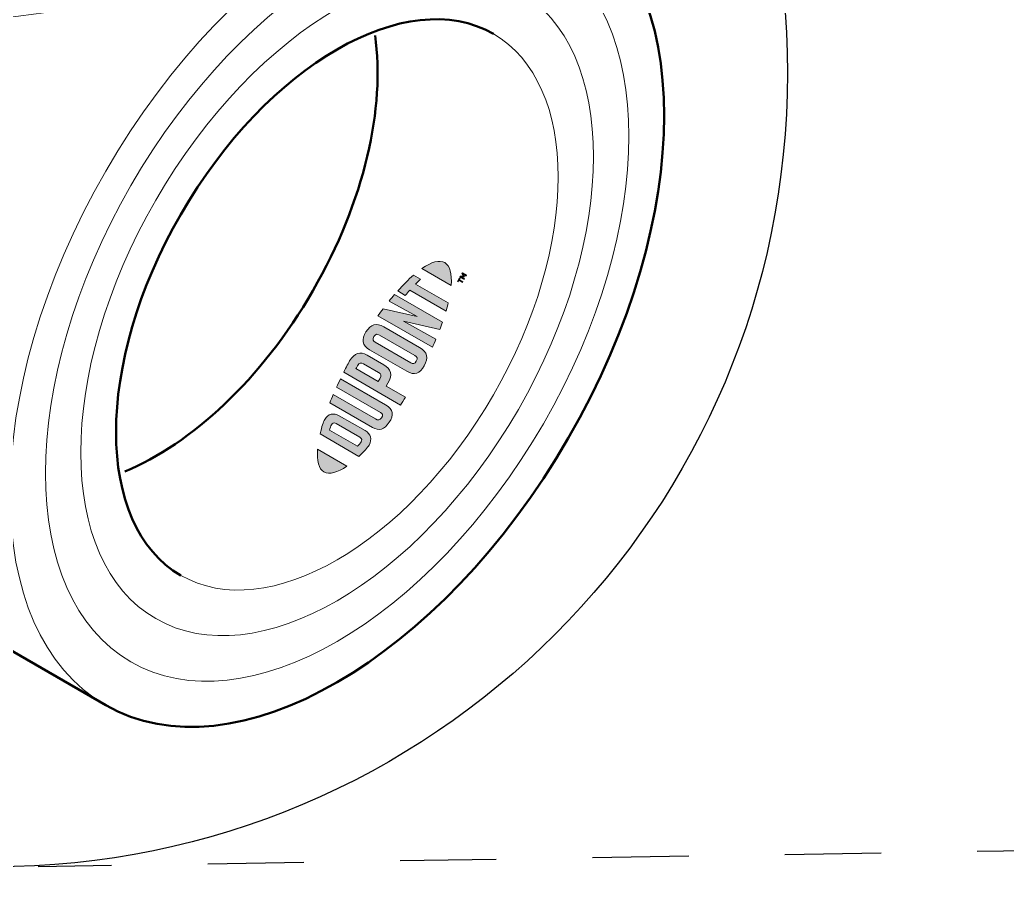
# Model space of a CAD drawing. Header units: inches. Extents: x -24 to 76, y -57 to 19.
# Drawn here: x -7.443 to -6.16, y -36.666 to -35.528 of the extents above; entities that cross this region are included whole.
import ezdxf

# ---------------------------------------------------------------- set-up
doc = ezdxf.new("R2010")
doc.units = ezdxf.units.IN
doc.header["$MEASUREMENT"] = 0
doc.linetypes.add('AI-Linetype-49', pattern=[0.25, 0.125, -0.125])
for name, color, linetype, lineweight in [('G-ANNO-TTLB', 7, 'Continuous', 0), ('LOGOS', 7, 'Continuous', 0), ('TYVEK', 7, 'Continuous', 0)]:
    doc.layers.add(name, color=color, linetype=linetype, lineweight=lineweight)

# ---------------------------------------------------------------- blocks, each defined once
blk = doc.blocks.new('Block_542')
at = {"layer": 'LOGOS', "true_color": 0x17477e, "transparency": 33554687}
h = blk.add_hatch(color=156, dxfattribs=at)
h.dxf.hatch_style = 2
edge = h.paths.add_edge_path()
edge.add_spline(control_points=[(-6.8903, -35.8438), (-6.8834, -35.8478), (-6.8808, -35.8583), (-6.882, -35.8734), (-6.882, -35.8734), (-6.92, -35.8514), (-6.92, -35.8514), (-6.9076, -35.8428), (-6.8972, -35.8398), (-6.8903, -35.8438)], knot_values=[0, 0, 0, 0, 1, 1, 1, 2, 2, 2, 3, 3, 3, 3], degree=3, periodic=0)
h = blk.add_hatch(color=156, dxfattribs=at)
h.dxf.hatch_style = 2
edge = h.paths.add_edge_path()
edge.add_spline(control_points=[(-6.9417, -35.8863), (-6.9397, -35.884), (-6.9378, -35.8817), (-6.9358, -35.8796), (-6.9358, -35.8796), (-6.8887, -35.9068), (-6.8887, -35.9068), (-6.888, -35.9042), (-6.8866, -35.8993), (-6.8858, -35.8961), (-6.8858, -35.8961), (-6.9282, -35.8716), (-6.9282, -35.8716), (-6.926, -35.8693), (-6.9238, -35.8672), (-6.9218, -35.8652), (-6.9218, -35.8652), (-6.9309, -35.86), (-6.9309, -35.86), (-6.9377, -35.8658), (-6.9443, -35.8725), (-6.9515, -35.8806), (-6.9515, -35.8806), (-6.9417, -35.8863), (-6.9417, -35.8863)], knot_values=[0, 0, 0, 0, 1, 1, 1, 2, 2, 2, 3, 3, 3, 4, 4, 4, 5, 5, 5, 6, 6, 6, 7, 7, 7, 8, 8, 8, 8], degree=3, periodic=0)
h = blk.add_hatch(color=156, dxfattribs=at)
h.dxf.hatch_style = 2
edge = h.paths.add_edge_path()
edge.add_spline(control_points=[(-6.8706, -35.8625), (-6.8706, -35.8625), (-6.87, -35.8614), (-6.87, -35.8614), (-6.87, -35.8614), (-6.8664, -35.8612), (-6.8664, -35.8612), (-6.8664, -35.8612), (-6.8681, -35.8581), (-6.8681, -35.8581), (-6.8681, -35.8581), (-6.8675, -35.857), (-6.8675, -35.857), (-6.8675, -35.857), (-6.862, -35.8602), (-6.862, -35.8602), (-6.862, -35.8602), (-6.8626, -35.8612), (-6.8626, -35.8612), (-6.8626, -35.8612), (-6.8665, -35.8589), (-6.8665, -35.8589), (-6.8665, -35.8589), (-6.8648, -35.8621), (-6.8648, -35.8621), (-6.8648, -35.8621), (-6.8649, -35.8622), (-6.8649, -35.8622), (-6.8649, -35.8622), (-6.8685, -35.8624), (-6.8685, -35.8624), (-6.8685, -35.8624), (-6.8646, -35.8647), (-6.8646, -35.8647), (-6.8646, -35.8647), (-6.8652, -35.8657), (-6.8652, -35.8657), (-6.8652, -35.8657), (-6.8706, -35.8625), (-6.8706, -35.8625)], knot_values=[0, 0, 0, 0, 1, 1, 1, 2, 2, 2, 3, 3, 3, 4, 4, 4, 5, 5, 5, 6, 6, 6, 7, 7, 7, 8, 8, 8, 9, 9, 9, 10, 10, 10, 11, 11, 11, 12, 12, 12, 13, 13, 13, 13], degree=3, periodic=0)
edge = h.paths.add_edge_path()
edge.add_spline(control_points=[(-6.8719, -35.867), (-6.8719, -35.867), (-6.8729, -35.8687), (-6.8729, -35.8687), (-6.8729, -35.8687), (-6.8739, -35.8681), (-6.8739, -35.8681), (-6.8739, -35.8681), (-6.8713, -35.8637), (-6.8713, -35.8637), (-6.8713, -35.8637), (-6.8704, -35.8642), (-6.8704, -35.8642), (-6.8704, -35.8642), (-6.8713, -35.8659), (-6.8713, -35.8659), (-6.8713, -35.8659), (-6.8668, -35.8685), (-6.8668, -35.8685), (-6.8668, -35.8685), (-6.8674, -35.8696), (-6.8674, -35.8696), (-6.8674, -35.8696), (-6.8719, -35.867), (-6.8719, -35.867)], knot_values=[0, 0, 0, 0, 1, 1, 1, 2, 2, 2, 3, 3, 3, 4, 4, 4, 5, 5, 5, 6, 6, 6, 7, 7, 7, 8, 8, 8, 8], degree=3, periodic=0)
h = blk.add_hatch(color=156, dxfattribs=at)
h.dxf.hatch_style = 2
edge = h.paths.add_edge_path()
edge.add_spline(control_points=[(-6.9263, -35.9138), (-6.9263, -35.9138), (-6.9705, -35.9036), (-6.9705, -35.9036), (-6.9727, -35.9065), (-6.9753, -35.9101), (-6.9772, -35.9128), (-6.9772, -35.9128), (-6.9064, -35.9537), (-6.9064, -35.9537), (-6.9054, -35.9515), (-6.903, -35.946), (-6.9018, -35.9431), (-6.9018, -35.9431), (-6.944, -35.9198), (-6.944, -35.9198), (-6.944, -35.9198), (-6.8969, -35.9308), (-6.8969, -35.9308), (-6.8958, -35.9279), (-6.8943, -35.9238), (-6.8933, -35.921), (-6.8933, -35.921), (-6.9555, -35.8851), (-6.9555, -35.8851), (-6.9575, -35.8874), (-6.961, -35.8917), (-6.9627, -35.8937), (-6.9627, -35.8937), (-6.9263, -35.9138), (-6.9263, -35.9138)], knot_values=[0, 0, 0, 0, 1, 1, 1, 2, 2, 2, 3, 3, 3, 4, 4, 4, 5, 5, 5, 6, 6, 6, 7, 7, 7, 8, 8, 8, 9, 9, 9, 10, 10, 10, 10], degree=3, periodic=0)
h = blk.add_hatch(color=156, dxfattribs=at)
h.dxf.hatch_style = 2
edge = h.paths.add_edge_path()
edge.add_spline(control_points=[(-6.9292, -35.9645), (-6.9263, -35.9661), (-6.9253, -35.968), (-6.9273, -35.9717), (-6.9294, -35.9756), (-6.9316, -35.9756), (-6.9346, -35.9739), (-6.9346, -35.9739), (-6.9806, -35.9473), (-6.9806, -35.9473), (-6.9836, -35.9456), (-6.9847, -35.9436), (-6.9824, -35.9399), (-6.9802, -35.9363), (-6.9781, -35.9362), (-6.9752, -35.9379), (-6.9752, -35.9379), (-6.9292, -35.9645), (-6.9292, -35.9645)], knot_values=[0, 0, 0, 0, 1, 1, 1, 2, 2, 2, 3, 3, 3, 4, 4, 4, 5, 5, 5, 6, 6, 6, 6], degree=3, periodic=0)
edge = h.paths.add_edge_path()
edge.add_spline(control_points=[(-6.9927, -35.9339), (-6.9988, -35.9433), (-6.9978, -35.9514), (-6.9881, -35.9571), (-6.9881, -35.9571), (-6.9398, -35.9849), (-6.9398, -35.9849), (-6.9296, -35.9908), (-6.9224, -35.9881), (-6.917, -35.9777), (-6.9116, -35.9675), (-6.9124, -35.9602), (-6.9233, -35.9539), (-6.9233, -35.9539), (-6.9694, -35.9273), (-6.9694, -35.9273), (-6.9798, -35.9213), (-6.9862, -35.9238), (-6.9927, -35.9339)], knot_values=[0, 0, 0, 0, 1, 1, 1, 2, 2, 2, 3, 3, 3, 4, 4, 4, 5, 5, 5, 6, 6, 6, 6], degree=3, periodic=0)
h = blk.add_hatch(color=156, dxfattribs=at)
h.dxf.hatch_style = 2
edge = h.paths.add_edge_path()
edge.add_spline(control_points=[(-6.9763, -35.9866), (-6.9731, -35.9884), (-6.9722, -35.9905), (-6.9746, -35.9947), (-6.9746, -35.9947), (-6.9767, -35.9983), (-6.9767, -35.9983), (-6.9767, -35.9983), (-7.0058, -35.9815), (-7.0058, -35.9815), (-7.0049, -35.9799), (-7.0045, -35.979), (-7.0039, -35.978), (-7.0013, -35.9735), (-6.999, -35.9735), (-6.9958, -35.9754), (-6.9958, -35.9754), (-6.9763, -35.9866), (-6.9763, -35.9866)], knot_values=[0, 0, 0, 0, 1, 1, 1, 2, 2, 2, 3, 3, 3, 4, 4, 4, 5, 5, 5, 6, 6, 6, 6], degree=3, periodic=0)
edge = h.paths.add_edge_path()
edge.add_spline(control_points=[(-7.0139, -35.9715), (-7.0149, -35.9733), (-7.0185, -35.98), (-7.0216, -35.9862), (-7.0216, -35.9862), (-6.9478, -36.0288), (-6.9478, -36.0288), (-6.9465, -36.0268), (-6.9431, -36.0216), (-6.9414, -36.0187), (-6.9414, -36.0187), (-6.9664, -36.0043), (-6.9664, -36.0043), (-6.9664, -36.0043), (-6.9641, -36.0002), (-6.9641, -36.0002), (-6.9579, -35.9893), (-6.9601, -35.982), (-6.9695, -35.9766), (-6.9695, -35.9766), (-6.9912, -35.964), (-6.9912, -35.964), (-7.0004, -35.9587), (-7.0079, -35.9612), (-7.0139, -35.9715)], knot_values=[0, 0, 0, 0, 1, 1, 1, 2, 2, 2, 3, 3, 3, 4, 4, 4, 5, 5, 5, 6, 6, 6, 7, 7, 7, 8, 8, 8, 8], degree=3, periodic=0)
h = blk.add_hatch(color=156, dxfattribs=at)
h.dxf.hatch_style = 2
edge = h.paths.add_edge_path()
edge.add_spline(control_points=[(-6.974, -36.0383), (-6.9711, -36.04), (-6.9699, -36.042), (-6.9724, -36.0454), (-6.9749, -36.0487), (-6.977, -36.0488), (-6.9804, -36.0468), (-6.9804, -36.0468), (-7.0352, -36.0152), (-7.0352, -36.0152), (-7.0363, -36.0177), (-7.0387, -36.0234), (-7.0397, -36.0259), (-7.0397, -36.0259), (-6.9842, -36.0579), (-6.9842, -36.0579), (-6.9754, -36.063), (-6.9694, -36.0607), (-6.9624, -36.0512), (-6.956, -36.0425), (-6.9574, -36.0341), (-6.9672, -36.0284), (-6.9672, -36.0284), (-7.0258, -35.9946), (-7.0258, -35.9946), (-7.0268, -35.9966), (-7.0299, -36.0033), (-7.0309, -36.0055), (-7.0309, -36.0055), (-6.974, -36.0383), (-6.974, -36.0383)], knot_values=[0, 0, 0, 0, 1, 1, 1, 2, 2, 2, 3, 3, 3, 4, 4, 4, 5, 5, 5, 6, 6, 6, 7, 7, 7, 8, 8, 8, 9, 9, 9, 10, 10, 10, 10], degree=3, periodic=0)
h = blk.add_hatch(color=156, dxfattribs=at)
h.dxf.hatch_style = 2
edge = h.paths.add_edge_path()
edge.add_spline(control_points=[(-7.0006, -36.0707), (-6.9977, -36.0724), (-6.9978, -36.0747), (-6.999, -36.0768), (-6.9999, -36.0784), (-7.002, -36.0806), (-7.0037, -36.0823), (-7.0037, -36.0823), (-7.04, -36.0614), (-7.04, -36.0614), (-7.0394, -36.059), (-7.0385, -36.0561), (-7.0376, -36.0545), (-7.0364, -36.0524), (-7.0344, -36.0512), (-7.0315, -36.0529), (-7.0315, -36.0529), (-7.0006, -36.0707), (-7.0006, -36.0707)], knot_values=[0, 0, 0, 0, 1, 1, 1, 2, 2, 2, 3, 3, 3, 4, 4, 4, 5, 5, 5, 6, 6, 6, 6], degree=3, periodic=0)
edge = h.paths.add_edge_path()
edge.add_spline(control_points=[(-7.0463, -36.0477), (-7.0482, -36.0509), (-7.05, -36.0563), (-7.0523, -36.0664), (-7.0523, -36.0664), (-7.0019, -36.0955), (-7.0019, -36.0955), (-6.9953, -36.0892), (-6.9906, -36.0842), (-6.9887, -36.0809), (-6.9843, -36.0733), (-6.9865, -36.0664), (-6.9939, -36.0621), (-6.9939, -36.0621), (-7.0274, -36.0428), (-7.0274, -36.0428), (-7.0348, -36.0385), (-7.0419, -36.0401), (-7.0463, -36.0477)], knot_values=[0, 0, 0, 0, 1, 1, 1, 2, 2, 2, 3, 3, 3, 4, 4, 4, 5, 5, 5, 6, 6, 6, 6], degree=3, periodic=0)
h = blk.add_hatch(color=156, dxfattribs=at)
h.dxf.hatch_style = 2
edge = h.paths.add_edge_path()
edge.add_spline(control_points=[(-7.0473, -36.1157), (-7.0404, -36.1197), (-7.0299, -36.1167), (-7.0175, -36.1082), (-7.0175, -36.1082), (-7.0555, -36.0862), (-7.0555, -36.0862), (-7.0568, -36.1012), (-7.0542, -36.1117), (-7.0473, -36.1157)], knot_values=[0, 0, 0, 0, 1, 1, 1, 2, 2, 2, 3, 3, 3, 3], degree=3, periodic=0)
at = {"layer": 'LOGOS'}
for points, knots in [([(-6.8903, -35.8438), (-6.8834, -35.8478), (-6.8808, -35.8583), (-6.882, -35.8734), (-6.882, -35.8734), (-6.92, -35.8514), (-6.92, -35.8514), (-6.9076, -35.8428), (-6.8972, -35.8398), (-6.8903, -35.8438)], [0, 0, 0, 0, 1, 1, 1, 2, 2, 2, 3, 3, 3, 3]), ([(-6.9417, -35.8863), (-6.9397, -35.884), (-6.9378, -35.8817), (-6.9358, -35.8796), (-6.9358, -35.8796), (-6.8887, -35.9068), (-6.8887, -35.9068), (-6.888, -35.9042), (-6.8866, -35.8993), (-6.8858, -35.8961), (-6.8858, -35.8961), (-6.9282, -35.8716), (-6.9282, -35.8716), (-6.926, -35.8693), (-6.9238, -35.8672), (-6.9218, -35.8652), (-6.9218, -35.8652), (-6.9309, -35.86), (-6.9309, -35.86), (-6.9377, -35.8658), (-6.9443, -35.8725), (-6.9515, -35.8806), (-6.9515, -35.8806), (-6.9417, -35.8863), (-6.9417, -35.8863)], [0, 0, 0, 0, 1, 1, 1, 2, 2, 2, 3, 3, 3, 4, 4, 4, 5, 5, 5, 6, 6, 6, 7, 7, 7, 8, 8, 8, 8]), ([(-6.8706, -35.8625), (-6.8706, -35.8625), (-6.87, -35.8614), (-6.87, -35.8614), (-6.87, -35.8614), (-6.8664, -35.8612), (-6.8664, -35.8612), (-6.8664, -35.8612), (-6.8681, -35.8581), (-6.8681, -35.8581), (-6.8681, -35.8581), (-6.8675, -35.857), (-6.8675, -35.857), (-6.8675, -35.857), (-6.862, -35.8602), (-6.862, -35.8602), (-6.862, -35.8602), (-6.8626, -35.8612), (-6.8626, -35.8612), (-6.8626, -35.8612), (-6.8665, -35.8589), (-6.8665, -35.8589), (-6.8665, -35.8589), (-6.8648, -35.8621), (-6.8648, -35.8621), (-6.8648, -35.8621), (-6.8649, -35.8622), (-6.8649, -35.8622), (-6.8649, -35.8622), (-6.8685, -35.8624), (-6.8685, -35.8624), (-6.8685, -35.8624), (-6.8646, -35.8647), (-6.8646, -35.8647), (-6.8646, -35.8647), (-6.8652, -35.8657), (-6.8652, -35.8657), (-6.8652, -35.8657), (-6.8706, -35.8625), (-6.8706, -35.8625)], [0, 0, 0, 0, 1, 1, 1, 2, 2, 2, 3, 3, 3, 4, 4, 4, 5, 5, 5, 6, 6, 6, 7, 7, 7, 8, 8, 8, 9, 9, 9, 10, 10, 10, 11, 11, 11, 12, 12, 12, 13, 13, 13, 13]), ([(-6.8719, -35.867), (-6.8719, -35.867), (-6.8729, -35.8687), (-6.8729, -35.8687), (-6.8729, -35.8687), (-6.8739, -35.8681), (-6.8739, -35.8681), (-6.8739, -35.8681), (-6.8713, -35.8637), (-6.8713, -35.8637), (-6.8713, -35.8637), (-6.8704, -35.8642), (-6.8704, -35.8642), (-6.8704, -35.8642), (-6.8713, -35.8659), (-6.8713, -35.8659), (-6.8713, -35.8659), (-6.8668, -35.8685), (-6.8668, -35.8685), (-6.8668, -35.8685), (-6.8674, -35.8696), (-6.8674, -35.8696), (-6.8674, -35.8696), (-6.8719, -35.867), (-6.8719, -35.867)], [0, 0, 0, 0, 1, 1, 1, 2, 2, 2, 3, 3, 3, 4, 4, 4, 5, 5, 5, 6, 6, 6, 7, 7, 7, 8, 8, 8, 8]), ([(-6.9263, -35.9138), (-6.9263, -35.9138), (-6.9705, -35.9036), (-6.9705, -35.9036), (-6.9727, -35.9065), (-6.9753, -35.9101), (-6.9772, -35.9128), (-6.9772, -35.9128), (-6.9064, -35.9537), (-6.9064, -35.9537), (-6.9054, -35.9515), (-6.903, -35.946), (-6.9018, -35.9431), (-6.9018, -35.9431), (-6.944, -35.9198), (-6.944, -35.9198), (-6.944, -35.9198), (-6.8969, -35.9308), (-6.8969, -35.9308), (-6.8958, -35.9279), (-6.8943, -35.9238), (-6.8933, -35.921), (-6.8933, -35.921), (-6.9555, -35.8851), (-6.9555, -35.8851), (-6.9575, -35.8874), (-6.961, -35.8917), (-6.9627, -35.8937), (-6.9627, -35.8937), (-6.9263, -35.9138), (-6.9263, -35.9138)], [0, 0, 0, 0, 1, 1, 1, 2, 2, 2, 3, 3, 3, 4, 4, 4, 5, 5, 5, 6, 6, 6, 7, 7, 7, 8, 8, 8, 9, 9, 9, 10, 10, 10, 10]), ([(-6.9927, -35.9339), (-6.9988, -35.9433), (-6.9978, -35.9514), (-6.9881, -35.9571), (-6.9881, -35.9571), (-6.9398, -35.9849), (-6.9398, -35.9849), (-6.9296, -35.9908), (-6.9224, -35.9881), (-6.917, -35.9777), (-6.9116, -35.9675), (-6.9124, -35.9602), (-6.9233, -35.9539), (-6.9233, -35.9539), (-6.9694, -35.9273), (-6.9694, -35.9273), (-6.9798, -35.9213), (-6.9862, -35.9238), (-6.9927, -35.9339)], [0, 0, 0, 0, 1, 1, 1, 2, 2, 2, 3, 3, 3, 4, 4, 4, 5, 5, 5, 6, 6, 6, 6]), ([(-6.9292, -35.9645), (-6.9263, -35.9661), (-6.9253, -35.968), (-6.9273, -35.9717), (-6.9294, -35.9756), (-6.9316, -35.9756), (-6.9346, -35.9739), (-6.9346, -35.9739), (-6.9806, -35.9473), (-6.9806, -35.9473), (-6.9836, -35.9456), (-6.9847, -35.9436), (-6.9824, -35.9399), (-6.9802, -35.9363), (-6.9781, -35.9362), (-6.9752, -35.9379), (-6.9752, -35.9379), (-6.9292, -35.9645), (-6.9292, -35.9645)], [0, 0, 0, 0, 1, 1, 1, 2, 2, 2, 3, 3, 3, 4, 4, 4, 5, 5, 5, 6, 6, 6, 6]), ([(-7.0139, -35.9715), (-7.0149, -35.9733), (-7.0185, -35.98), (-7.0216, -35.9862), (-7.0216, -35.9862), (-6.9478, -36.0288), (-6.9478, -36.0288), (-6.9465, -36.0268), (-6.9431, -36.0216), (-6.9414, -36.0187), (-6.9414, -36.0187), (-6.9664, -36.0043), (-6.9664, -36.0043), (-6.9664, -36.0043), (-6.9641, -36.0002), (-6.9641, -36.0002), (-6.9579, -35.9893), (-6.9601, -35.982), (-6.9695, -35.9766), (-6.9695, -35.9766), (-6.9912, -35.964), (-6.9912, -35.964), (-7.0004, -35.9587), (-7.0079, -35.9612), (-7.0139, -35.9715)], [0, 0, 0, 0, 1, 1, 1, 2, 2, 2, 3, 3, 3, 4, 4, 4, 5, 5, 5, 6, 6, 6, 7, 7, 7, 8, 8, 8, 8]), ([(-6.9763, -35.9866), (-6.9731, -35.9884), (-6.9722, -35.9905), (-6.9746, -35.9947), (-6.9746, -35.9947), (-6.9767, -35.9983), (-6.9767, -35.9983), (-6.9767, -35.9983), (-7.0058, -35.9815), (-7.0058, -35.9815), (-7.0049, -35.9799), (-7.0045, -35.979), (-7.0039, -35.978), (-7.0013, -35.9735), (-6.999, -35.9735), (-6.9958, -35.9754), (-6.9958, -35.9754), (-6.9763, -35.9866), (-6.9763, -35.9866)], [0, 0, 0, 0, 1, 1, 1, 2, 2, 2, 3, 3, 3, 4, 4, 4, 5, 5, 5, 6, 6, 6, 6]), ([(-6.974, -36.0383), (-6.9711, -36.04), (-6.9699, -36.042), (-6.9724, -36.0454), (-6.9749, -36.0487), (-6.977, -36.0488), (-6.9804, -36.0468), (-6.9804, -36.0468), (-7.0352, -36.0152), (-7.0352, -36.0152), (-7.0363, -36.0177), (-7.0387, -36.0234), (-7.0397, -36.0259), (-7.0397, -36.0259), (-6.9842, -36.0579), (-6.9842, -36.0579), (-6.9754, -36.063), (-6.9694, -36.0607), (-6.9624, -36.0512), (-6.956, -36.0425), (-6.9574, -36.0341), (-6.9672, -36.0284), (-6.9672, -36.0284), (-7.0258, -35.9946), (-7.0258, -35.9946), (-7.0268, -35.9966), (-7.0299, -36.0033), (-7.0309, -36.0055), (-7.0309, -36.0055), (-6.974, -36.0383), (-6.974, -36.0383)], [0, 0, 0, 0, 1, 1, 1, 2, 2, 2, 3, 3, 3, 4, 4, 4, 5, 5, 5, 6, 6, 6, 7, 7, 7, 8, 8, 8, 9, 9, 9, 10, 10, 10, 10]), ([(-7.0463, -36.0477), (-7.0482, -36.0509), (-7.05, -36.0563), (-7.0523, -36.0664), (-7.0523, -36.0664), (-7.0019, -36.0955), (-7.0019, -36.0955), (-6.9953, -36.0892), (-6.9906, -36.0842), (-6.9887, -36.0809), (-6.9843, -36.0733), (-6.9865, -36.0664), (-6.9939, -36.0621), (-6.9939, -36.0621), (-7.0274, -36.0428), (-7.0274, -36.0428), (-7.0348, -36.0385), (-7.0419, -36.0401), (-7.0463, -36.0477)], [0, 0, 0, 0, 1, 1, 1, 2, 2, 2, 3, 3, 3, 4, 4, 4, 5, 5, 5, 6, 6, 6, 6]), ([(-7.0006, -36.0707), (-6.9977, -36.0724), (-6.9978, -36.0747), (-6.999, -36.0768), (-6.9999, -36.0784), (-7.002, -36.0806), (-7.0037, -36.0823), (-7.0037, -36.0823), (-7.04, -36.0614), (-7.04, -36.0614), (-7.0394, -36.059), (-7.0385, -36.0561), (-7.0376, -36.0545), (-7.0364, -36.0524), (-7.0344, -36.0512), (-7.0315, -36.0529), (-7.0315, -36.0529), (-7.0006, -36.0707), (-7.0006, -36.0707)], [0, 0, 0, 0, 1, 1, 1, 2, 2, 2, 3, 3, 3, 4, 4, 4, 5, 5, 5, 6, 6, 6, 6]), ([(-7.0473, -36.1157), (-7.0404, -36.1197), (-7.0299, -36.1167), (-7.0175, -36.1082), (-7.0175, -36.1082), (-7.0555, -36.0862), (-7.0555, -36.0862), (-7.0568, -36.1012), (-7.0542, -36.1117), (-7.0473, -36.1157)], [0, 0, 0, 0, 1, 1, 1, 2, 2, 2, 3, 3, 3, 3])]:
    blk.add_open_spline(points, degree=3, knots=knots, dxfattribs=at)
blk = doc.blocks.new('Block_531')
at = {"layer": 'LOGOS', "color": 250, "lineweight": 50, "true_color": 0x231f20}
for points, knots in [([(-7.3308, -36.4188), (-7.1648, -36.5147), (-6.8959, -36.3593), (-6.7298, -36.0719), (-6.5639, -35.7845), (-6.5639, -35.4737), (-6.7299, -35.3778), (-6.7299, -35.3778), (-7.0547, -35.1903), (-7.0547, -35.1903), (-7.2207, -35.0945), (-7.4898, -35.2499), (-7.6557, -35.5373), (-7.8217, -35.8247), (-7.8217, -36.1354), (-7.6557, -36.2313), (-7.6557, -36.2313), (-7.3308, -36.4188), (-7.3308, -36.4188)], [0, 0, 0, 0, 1, 1, 1, 2, 2, 2, 3, 3, 3, 4, 4, 4, 5, 5, 5, 6, 6, 6, 6]), ([(-6.8272, -35.5466), (-6.9394, -35.4819), (-7.1212, -35.5869), (-7.2333, -35.7811), (-7.3455, -35.9753), (-7.3455, -36.1853), (-7.2333, -36.2501)], [0, 0, 0, 0, 1, 1, 1, 2, 2, 2, 2]), ([(-7.306, -36.115), (-7.2194, -36.0794), (-7.1283, -35.9956), (-7.0617, -35.8803), (-6.9944, -35.7638), (-6.9675, -35.6417), (-6.9809, -35.5486)], [0, 0, 0, 0, 1, 1, 1, 2, 2, 2, 2])]:
    blk.add_open_spline(points, degree=3, knots=knots, dxfattribs=at)
at = {"layer": 'LOGOS', "color": 250, "lineweight": 20, "true_color": 0x231f20}
for points, knots in [([(-7.0064, -35.4001), (-7.1865, -35.4734), (-7.464, -35.5791), (-7.7958, -35.5055), (-7.7958, -35.5055), (-8.12, -35.3184), (-8.12, -35.3184), (-7.7883, -35.3919), (-7.5107, -35.2862), (-7.3305, -35.213)], [0, 0, 0, 0, 1, 1, 1, 2, 2, 2, 3, 3, 3, 3]), ([(-6.7299, -35.3778), (-6.8958, -35.2822), (-7.1649, -35.4375), (-7.3308, -35.7249), (-7.4967, -36.0123), (-7.4967, -36.323), (-7.3308, -36.4188)], [0, 0, 0, 0, 1, 1, 1, 2, 2, 2, 2]), ([(-6.7623, -35.4342), (-6.9103, -35.3487), (-7.1503, -35.4873), (-7.2983, -35.7437), (-7.4463, -36), (-7.4463, -36.2771), (-7.2983, -36.3626), (-7.1503, -36.448), (-6.9103, -36.3094), (-6.7622, -36.0531), (-6.6142, -35.7968), (-6.6142, -35.5197), (-6.7623, -35.4342)], [0, 0, 0, 0, 1, 1, 1, 2, 2, 2, 3, 3, 3, 4, 4, 4, 4]), ([(-6.7947, -35.4904), (-6.9247, -35.4153), (-7.1357, -35.5371), (-7.2658, -35.7624), (-7.3958, -35.9876), (-7.3958, -36.2313), (-7.2658, -36.3064), (-7.1357, -36.3814), (-6.9248, -36.2597), (-6.7947, -36.0344), (-6.6647, -35.8091), (-6.6646, -35.5655), (-6.7947, -35.4904)], [0, 0, 0, 0, 1, 1, 1, 2, 2, 2, 3, 3, 3, 4, 4, 4, 4]), ([(-7.2333, -36.2501), (-7.1212, -36.3149), (-6.9393, -36.2099), (-6.8271, -36.0156), (-6.715, -35.8214), (-6.715, -35.6114), (-6.8272, -35.5466)], [0, 0, 0, 0, 1, 1, 1, 2, 2, 2, 2])]:
    blk.add_open_spline(points, degree=3, knots=knots, dxfattribs=at)
at = {"layer": 'LOGOS'}
blk.add_blockref('Block_542', (0, 0), dxfattribs=at)

msp = doc.modelspace()

# ---------------------------------------------------------------- hatches: boundary and pattern name
at = {"layer": 'G-ANNO-TTLB', "true_color": 0xff00ff, "transparency": 33554687}
h = msp.add_hatch(color=6, dxfattribs=at)
edge = h.paths.add_edge_path()
edge.add_spline(control_points=[(19.9156, -54.0521), (19.9156, -54.0521), (-20.7721, -54.0521), (-20.7721, -54.0521), (-20.7721, -54.0521), (-20.7721, -19.9271), (-20.7721, -19.9271), (-20.7721, -19.9271), (19.9156, -19.9271), (19.9156, -19.9271), (19.9156, -19.9271), (19.9156, -54.0521), (19.9156, -54.0521)], knot_values=[0, 0, 0, 0, 1, 1, 1, 2, 2, 2, 3, 3, 3, 4, 4, 4, 4], degree=3, periodic=0)
edge = h.paths.add_edge_path()
edge.add_spline(control_points=[(-20.6471, -20.0521), (-20.6471, -20.0521), (-20.6471, -53.9271), (-20.6471, -53.9271), (-20.6471, -53.9271), (19.7906, -53.9271), (19.7906, -53.9271), (19.7906, -53.9271), (19.7906, -20.0521), (19.7906, -20.0521), (19.7906, -20.0521), (-20.6471, -20.0521), (-20.6471, -20.0521)], knot_values=[0, 0, 0, 0, 1, 1, 1, 2, 2, 2, 3, 3, 3, 4, 4, 4, 4], degree=3, periodic=0)
edge.add_line((-20.6471, -20.0521), (-20.6471, -20.0521))

# ---------------------------------------------------------------- linework, layer by layer
at = {"layer": 'G-ANNO-TTLB'}
for points in [[(19.9156, -54.0521), (19.9156, -54.0521), (-20.7721, -54.0521), (-20.7721, -54.0521), (-20.7721, -54.0521), (-20.7721, -19.9271), (-20.7721, -19.9271), (-20.7721, -19.9271), (19.9156, -19.9271), (19.9156, -19.9271), (19.9156, -19.9271), (19.9156, -54.0521), (19.9156, -54.0521)], [(-20.6471, -20.0521), (-20.6471, -20.0521), (-20.6471, -53.9271), (-20.6471, -53.9271), (-20.6471, -53.9271), (19.7906, -53.9271), (19.7906, -53.9271), (19.7906, -53.9271), (19.7906, -20.0521), (19.7906, -20.0521), (19.7906, -20.0521), (-20.6471, -20.0521), (-20.6471, -20.0521)]]:
    msp.add_open_spline(points, degree=3, knots=[0, 0, 0, 0, 1, 1, 1, 2, 2, 2, 3, 3, 3, 4, 4, 4, 4], dxfattribs=at)
at = {"layer": 'TYVEK', "color": 18, "linetype": 'AI-Linetype-49', "lineweight": 25, "true_color": 0x000000}
msp.add_line((-5.0736, -36.5908), (-7.4186, -36.6289), dxfattribs=at)
at = {"layer": 'TYVEK', "color": 18, "lineweight": 25, "true_color": 0x000000}
msp.add_circle((-7.4764, -35.5977), 1.0312, dxfattribs=at)

# ---------------------------------------------------------------- block references
at = {"layer": 'LOGOS'}
msp.add_blockref('Block_531', (0, 0), dxfattribs=at)

doc.saveas('drawing.dxf')
